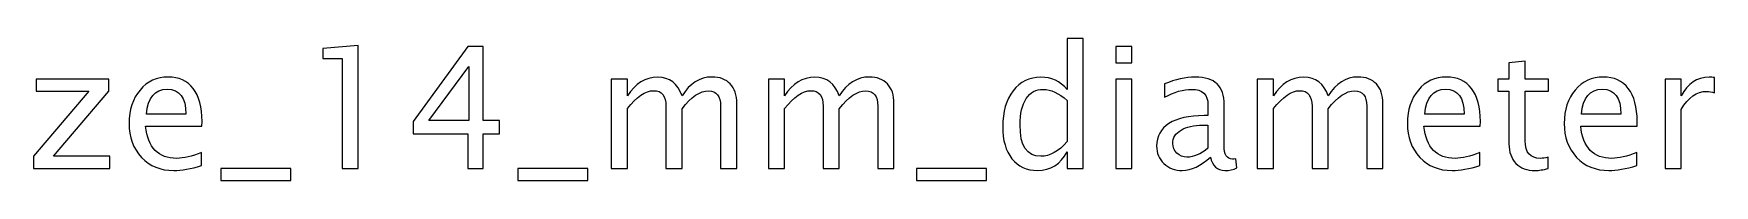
# Model space of a CAD drawing. Header units: centimetres. Extents: x -32.7 to 32.7, y -29.5 to 43.7.
# Drawn here: x -13.47 to -0.79, y 5.58 to 6.65 of the extents above; entities that cross this region are included whole.
import ezdxf

# ---------------------------------------------------------------- set-up
doc = ezdxf.new("R2010")
doc.units = ezdxf.units.CM
doc.header["$MEASUREMENT"] = 0
doc.layers.add('Layer 1', color=7, linetype='Continuous')

msp = doc.modelspace()

# ---------------------------------------------------------------- linework, layer by layer
at = {"layer": 'Layer 1'}
for points, knots in [([(-11.14722, 5.67044), (-11.14722, 5.67044), (-11.14722, 6.49721), (-11.14722, 6.49721), (-11.14722, 6.49721), (-11.14722, 6.49721), (-11.29327, 6.49721), (-11.29327, 6.49721), (-11.29327, 6.49721), (-11.29327, 6.49721), (-11.29327, 6.57341), (-11.29327, 6.57341), (-11.29327, 6.57341), (-11.29327, 6.57341), (-11.0253, 6.59627), (-11.0253, 6.59627), (-11.0253, 6.59627), (-11.0253, 6.59627), (-11.0253, 5.67044), (-11.0253, 5.67044), (-11.0253, 5.67044), (-11.0253, 5.67044), (-11.14722, 5.67044), (-11.14722, 5.67044)], [0, 0, 0, 0, 0.14285714, 0.14285714, 0.14285714, 0.14285714, 0.28571429, 0.28571429, 0.28571429, 0.28571429, 0.42857143, 0.42857143, 0.42857143, 0.42857143, 0.57142857, 0.57142857, 0.57142857, 0.57142857, 0.71428571, 0.71428571, 0.71428571, 0.71428571, 1, 1, 1, 1]), ([(-5.67733, 5.67044), (-5.67733, 5.67044), (-5.67733, 5.79681), (-5.67733, 5.79681), (-5.67733, 5.79681), (-5.72707, 5.7024), (-5.802, 5.6552), (-5.90212, 5.6552), (-5.90212, 5.6552), (-5.9834, 5.6552), (-6.04732, 5.68462), (-6.09389, 5.74368), (-6.09389, 5.74368), (-6.14046, 5.80273), (-6.16374, 5.88338), (-6.16374, 5.98561), (-6.16374, 5.98561), (-6.16374, 6.09737), (-6.13728, 6.18733), (-6.08458, 6.25549), (-6.08458, 6.25549), (-6.03166, 6.32343), (-5.96223, 6.35751), (-5.87608, 6.35751), (-5.87608, 6.35751), (-5.79629, 6.35751), (-5.72982, 6.32703), (-5.67733, 6.26586), (-5.67733, 6.26586), (-5.67733, 6.26586), (-5.67733, 6.64961), (-5.67733, 6.64961), (-5.67733, 6.64961), (-5.67733, 6.64961), (-5.55541, 6.64961), (-5.55541, 6.64961), (-5.55541, 6.64961), (-5.55541, 6.64961), (-5.55541, 5.67044), (-5.55541, 5.67044), (-5.55541, 5.67044), (-5.55541, 5.67044), (-5.67733, 5.67044), (-5.67733, 5.67044)], [0, 0, 0, 0, 0.08333333, 0.08333333, 0.08333333, 0.08333333, 0.16666667, 0.16666667, 0.16666667, 0.16666667, 0.25, 0.25, 0.25, 0.25, 0.33333333, 0.33333333, 0.33333333, 0.33333333, 0.41666667, 0.41666667, 0.41666667, 0.41666667, 0.5, 0.5, 0.5, 0.5, 0.58333333, 0.58333333, 0.58333333, 0.58333333, 0.66666667, 0.66666667, 0.66666667, 0.66666667, 0.75, 0.75, 0.75, 0.75, 0.83333333, 0.83333333, 0.83333333, 0.83333333, 1, 1, 1, 1]), ([(-10.19811, 5.67044), (-10.19811, 5.67044), (-10.19811, 5.93079), (-10.19811, 5.93079), (-10.19811, 5.93079), (-10.19811, 5.93079), (-10.61213, 5.93079), (-10.61213, 5.93079), (-10.61213, 5.93079), (-10.61213, 5.93079), (-10.61213, 6.0235), (-10.61213, 6.0235), (-10.61213, 6.0235), (-10.61213, 6.0235), (-10.19811, 6.58865), (-10.19811, 6.58865), (-10.19811, 6.58865), (-10.19811, 6.58865), (-10.08381, 6.58865), (-10.08381, 6.58865), (-10.08381, 6.58865), (-10.08381, 6.58865), (-10.08381, 6.03112), (-10.08381, 6.03112), (-10.08381, 6.03112), (-10.08381, 6.03112), (-9.96062, 6.03112), (-9.96062, 6.03112), (-9.96062, 6.03112), (-9.96062, 6.03112), (-9.96062, 5.93079), (-9.96062, 5.93079), (-9.96062, 5.93079), (-9.96062, 5.93079), (-10.08381, 5.93079), (-10.08381, 5.93079), (-10.08381, 5.93079), (-10.08381, 5.93079), (-10.08381, 5.67044), (-10.08381, 5.67044), (-10.08381, 5.67044), (-10.08381, 5.67044), (-10.19811, 5.67044), (-10.19811, 5.67044)], [0, 0, 0, 0, 0.08333333, 0.08333333, 0.08333333, 0.08333333, 0.16666667, 0.16666667, 0.16666667, 0.16666667, 0.25, 0.25, 0.25, 0.25, 0.33333333, 0.33333333, 0.33333333, 0.33333333, 0.41666667, 0.41666667, 0.41666667, 0.41666667, 0.5, 0.5, 0.5, 0.5, 0.58333333, 0.58333333, 0.58333333, 0.58333333, 0.66666667, 0.66666667, 0.66666667, 0.66666667, 0.75, 0.75, 0.75, 0.75, 0.83333333, 0.83333333, 0.83333333, 0.83333333, 1, 1, 1, 1]), ([(-5.31115, 6.46673), (-5.31115, 6.46673), (-5.31115, 6.58865), (-5.31115, 6.58865), (-5.31115, 6.58865), (-5.31115, 6.58865), (-5.18923, 6.58865), (-5.18923, 6.58865), (-5.18923, 6.58865), (-5.18923, 6.58865), (-5.18923, 6.46673), (-5.18923, 6.46673), (-5.18923, 6.46673), (-5.18923, 6.46673), (-5.31115, 6.46673), (-5.31115, 6.46673)], [0, 0, 0, 0, 0.2, 0.2, 0.2, 0.2, 0.4, 0.4, 0.4, 0.4, 0.6, 0.6, 0.6, 0.6, 1, 1, 1, 1]), ([(-2.04852, 5.67065), (-2.0862, 5.66028), (-2.119, 5.6552), (-2.14673, 5.6552), (-2.14673, 5.6552), (-2.20896, 5.6552), (-2.25743, 5.67298), (-2.29215, 5.70854), (-2.29215, 5.70854), (-2.32707, 5.7441), (-2.34443, 5.79342), (-2.34443, 5.85671), (-2.34443, 5.85671), (-2.34443, 5.85671), (-2.34443, 6.2521), (-2.34443, 6.2521), (-2.34443, 6.2521), (-2.34443, 6.2521), (-2.42867, 6.2521), (-2.42867, 6.2521), (-2.42867, 6.2521), (-2.42867, 6.2521), (-2.42867, 6.34354), (-2.42867, 6.34354), (-2.42867, 6.34354), (-2.42867, 6.34354), (-2.34443, 6.34354), (-2.34443, 6.34354), (-2.34443, 6.34354), (-2.34443, 6.34354), (-2.34443, 6.46525), (-2.34443, 6.46525), (-2.34443, 6.46525), (-2.34443, 6.46525), (-2.22251, 6.47689), (-2.22251, 6.47689), (-2.22251, 6.47689), (-2.22251, 6.47689), (-2.22251, 6.34354), (-2.22251, 6.34354), (-2.22251, 6.34354), (-2.22251, 6.34354), (-2.04598, 6.34354), (-2.04598, 6.34354), (-2.04598, 6.34354), (-2.04598, 6.34354), (-2.04598, 6.2521), (-2.04598, 6.2521), (-2.04598, 6.2521), (-2.04598, 6.2521), (-2.22251, 6.2521), (-2.22251, 6.2521), (-2.22251, 6.2521), (-2.22251, 6.2521), (-2.22251, 5.87872), (-2.22251, 5.87872), (-2.22251, 5.87872), (-2.22251, 5.79067), (-2.1842, 5.74664), (-2.10779, 5.74664), (-2.10779, 5.74664), (-2.09149, 5.74664), (-2.0718, 5.74939), (-2.04852, 5.75468), (-2.04852, 5.75468), (-2.04852, 5.75468), (-2.04852, 5.67065), (-2.04852, 5.67065)], [0, 0, 0, 0, 0.05555556, 0.05555556, 0.05555556, 0.05555556, 0.11111111, 0.11111111, 0.11111111, 0.11111111, 0.16666667, 0.16666667, 0.16666667, 0.16666667, 0.22222222, 0.22222222, 0.22222222, 0.22222222, 0.27777778, 0.27777778, 0.27777778, 0.27777778, 0.33333333, 0.33333333, 0.33333333, 0.33333333, 0.38888889, 0.38888889, 0.38888889, 0.38888889, 0.44444444, 0.44444444, 0.44444444, 0.44444444, 0.5, 0.5, 0.5, 0.5, 0.55555556, 0.55555556, 0.55555556, 0.55555556, 0.61111111, 0.61111111, 0.61111111, 0.61111111, 0.66666667, 0.66666667, 0.66666667, 0.66666667, 0.72222222, 0.72222222, 0.72222222, 0.72222222, 0.77777778, 0.77777778, 0.77777778, 0.77777778, 0.83333333, 0.83333333, 0.83333333, 0.83333333, 0.88888889, 0.88888889, 0.88888889, 0.88888889, 1, 1, 1, 1]), ([(-13.47428, 5.67044), (-13.47428, 5.67044), (-13.47428, 5.76188), (-13.47428, 5.76188), (-13.47428, 5.76188), (-13.47428, 5.76188), (-13.05666, 6.2521), (-13.05666, 6.2521), (-13.05666, 6.2521), (-13.05666, 6.2521), (-13.45502, 6.2521), (-13.45502, 6.2521), (-13.45502, 6.2521), (-13.45502, 6.2521), (-13.45502, 6.34354), (-13.45502, 6.34354), (-13.45502, 6.34354), (-13.45502, 6.34354), (-12.90659, 6.34354), (-12.90659, 6.34354), (-12.90659, 6.34354), (-12.90659, 6.34354), (-12.90659, 6.2521), (-12.90659, 6.2521), (-12.90659, 6.2521), (-12.90659, 6.2521), (-13.32421, 5.76188), (-13.32421, 5.76188), (-13.32421, 5.76188), (-13.32421, 5.76188), (-12.89897, 5.76188), (-12.89897, 5.76188), (-12.89897, 5.76188), (-12.89897, 5.76188), (-12.89897, 5.67044), (-12.89897, 5.67044), (-12.89897, 5.67044), (-12.89897, 5.67044), (-13.47428, 5.67044), (-13.47428, 5.67044)], [0, 0, 0, 0, 0.09090909, 0.09090909, 0.09090909, 0.09090909, 0.18181818, 0.18181818, 0.18181818, 0.18181818, 0.27272727, 0.27272727, 0.27272727, 0.27272727, 0.36363636, 0.36363636, 0.36363636, 0.36363636, 0.45454545, 0.45454545, 0.45454545, 0.45454545, 0.54545455, 0.54545455, 0.54545455, 0.54545455, 0.63636364, 0.63636364, 0.63636364, 0.63636364, 0.72727273, 0.72727273, 0.72727273, 0.72727273, 0.81818182, 0.81818182, 0.81818182, 0.81818182, 1, 1, 1, 1]), ([(-12.20661, 5.69203), (-12.28852, 5.66748), (-12.35859, 5.6552), (-12.41701, 5.6552), (-12.41701, 5.6552), (-12.5167, 5.6552), (-12.59777, 5.68822), (-12.66021, 5.75405), (-12.66021, 5.75405), (-12.72265, 5.81988), (-12.75398, 5.90518), (-12.75398, 6.01017), (-12.75398, 6.01017), (-12.75398, 6.11198), (-12.72646, 6.19559), (-12.67122, 6.26099), (-12.67122, 6.26099), (-12.61597, 6.32618), (-12.54528, 6.35878), (-12.45913, 6.35878), (-12.45913, 6.35878), (-12.37764, 6.35878), (-12.31456, 6.32978), (-12.27011, 6.27179), (-12.27011, 6.27179), (-12.22566, 6.21379), (-12.20343, 6.13166), (-12.20343, 6.02519), (-12.20343, 6.02519), (-12.20343, 6.02519), (-12.20407, 5.98794), (-12.20407, 5.98794), (-12.20407, 5.98794), (-12.20407, 5.98794), (-12.62952, 5.98794), (-12.62952, 5.98794), (-12.62952, 5.98794), (-12.61174, 5.82707), (-12.53321, 5.74664), (-12.39415, 5.74664), (-12.39415, 5.74664), (-12.34313, 5.74664), (-12.28069, 5.76103), (-12.20661, 5.78982), (-12.20661, 5.78982), (-12.20661, 5.78982), (-12.20661, 5.69203), (-12.20661, 5.69203)], [0, 0, 0, 0, 0.07692308, 0.07692308, 0.07692308, 0.07692308, 0.15384615, 0.15384615, 0.15384615, 0.15384615, 0.23076923, 0.23076923, 0.23076923, 0.23076923, 0.30769231, 0.30769231, 0.30769231, 0.30769231, 0.38461538, 0.38461538, 0.38461538, 0.38461538, 0.46153846, 0.46153846, 0.46153846, 0.46153846, 0.53846154, 0.53846154, 0.53846154, 0.53846154, 0.61538462, 0.61538462, 0.61538462, 0.61538462, 0.69230769, 0.69230769, 0.69230769, 0.69230769, 0.76923077, 0.76923077, 0.76923077, 0.76923077, 0.84615385, 0.84615385, 0.84615385, 0.84615385, 1, 1, 1, 1]), ([(-10.49169, 6.03112), (-10.49169, 6.03112), (-10.19049, 6.03112), (-10.19049, 6.03112), (-10.19049, 6.03112), (-10.19049, 6.03112), (-10.19049, 6.43794), (-10.19049, 6.43794), (-10.19049, 6.43794), (-10.19049, 6.43794), (-10.49169, 6.03112), (-10.49169, 6.03112)], [0, 0, 0, 0, 0.25, 0.25, 0.25, 0.25, 0.5, 0.5, 0.5, 0.5, 1, 1, 1, 1]), ([(-9.11692, 5.67044), (-9.11692, 5.67044), (-9.11692, 6.34354), (-9.11692, 6.34354), (-9.11692, 6.34354), (-9.11692, 6.34354), (-8.995, 6.34354), (-8.995, 6.34354), (-8.995, 6.34354), (-8.995, 6.34354), (-8.995, 6.21633), (-8.995, 6.21633), (-8.995, 6.21633), (-8.93552, 6.31052), (-8.85932, 6.35751), (-8.76598, 6.35751), (-8.76598, 6.35751), (-8.67602, 6.35751), (-8.61485, 6.31052), (-8.58225, 6.21633), (-8.58225, 6.21633), (-8.52446, 6.31137), (-8.44911, 6.35878), (-8.35661, 6.35878), (-8.35661, 6.35878), (-8.29756, 6.35878), (-8.25163, 6.34142), (-8.21882, 6.3065), (-8.21882, 6.3065), (-8.18601, 6.27157), (-8.1695, 6.22268), (-8.1695, 6.15981), (-8.1695, 6.15981), (-8.1695, 6.15981), (-8.1695, 5.67044), (-8.1695, 5.67044), (-8.1695, 5.67044), (-8.1695, 5.67044), (-8.29142, 5.67044), (-8.29142, 5.67044), (-8.29142, 5.67044), (-8.29142, 5.67044), (-8.29142, 6.13971), (-8.29142, 6.13971), (-8.29142, 6.13971), (-8.29142, 6.21633), (-8.3219, 6.25464), (-8.38286, 6.25464), (-8.38286, 6.25464), (-8.44615, 6.25464), (-8.51261, 6.20998), (-8.58225, 6.12044), (-8.58225, 6.12044), (-8.58225, 6.12044), (-8.58225, 5.67044), (-8.58225, 5.67044), (-8.58225, 5.67044), (-8.58225, 5.67044), (-8.70417, 5.67044), (-8.70417, 5.67044), (-8.70417, 5.67044), (-8.70417, 5.67044), (-8.70417, 6.14013), (-8.70417, 6.14013), (-8.70417, 6.14013), (-8.70417, 6.21739), (-8.73507, 6.25591), (-8.79709, 6.25591), (-8.79709, 6.25591), (-8.85869, 6.25591), (-8.92473, 6.21104), (-8.995, 6.12108), (-8.995, 6.12108), (-8.995, 6.12108), (-8.995, 5.67044), (-8.995, 5.67044), (-8.995, 5.67044), (-8.995, 5.67044), (-9.11692, 5.67044), (-9.11692, 5.67044)], [0, 0, 0, 0, 0.04761905, 0.04761905, 0.04761905, 0.04761905, 0.0952381, 0.0952381, 0.0952381, 0.0952381, 0.14285714, 0.14285714, 0.14285714, 0.14285714, 0.19047619, 0.19047619, 0.19047619, 0.19047619, 0.23809524, 0.23809524, 0.23809524, 0.23809524, 0.28571429, 0.28571429, 0.28571429, 0.28571429, 0.33333333, 0.33333333, 0.33333333, 0.33333333, 0.38095238, 0.38095238, 0.38095238, 0.38095238, 0.42857143, 0.42857143, 0.42857143, 0.42857143, 0.47619048, 0.47619048, 0.47619048, 0.47619048, 0.52380952, 0.52380952, 0.52380952, 0.52380952, 0.57142857, 0.57142857, 0.57142857, 0.57142857, 0.61904762, 0.61904762, 0.61904762, 0.61904762, 0.66666667, 0.66666667, 0.66666667, 0.66666667, 0.71428571, 0.71428571, 0.71428571, 0.71428571, 0.76190476, 0.76190476, 0.76190476, 0.76190476, 0.80952381, 0.80952381, 0.80952381, 0.80952381, 0.85714286, 0.85714286, 0.85714286, 0.85714286, 0.9047619, 0.9047619, 0.9047619, 0.9047619, 1, 1, 1, 1]), ([(-7.93116, 5.67044), (-7.93116, 5.67044), (-7.93116, 6.34354), (-7.93116, 6.34354), (-7.93116, 6.34354), (-7.93116, 6.34354), (-7.80924, 6.34354), (-7.80924, 6.34354), (-7.80924, 6.34354), (-7.80924, 6.34354), (-7.80924, 6.21633), (-7.80924, 6.21633), (-7.80924, 6.21633), (-7.74976, 6.31052), (-7.67356, 6.35751), (-7.58022, 6.35751), (-7.58022, 6.35751), (-7.49026, 6.35751), (-7.42909, 6.31052), (-7.39649, 6.21633), (-7.39649, 6.21633), (-7.3387, 6.31137), (-7.26335, 6.35878), (-7.17085, 6.35878), (-7.17085, 6.35878), (-7.1118, 6.35878), (-7.06587, 6.34142), (-7.03306, 6.3065), (-7.03306, 6.3065), (-7.00025, 6.27157), (-6.98374, 6.22268), (-6.98374, 6.15981), (-6.98374, 6.15981), (-6.98374, 6.15981), (-6.98374, 5.67044), (-6.98374, 5.67044), (-6.98374, 5.67044), (-6.98374, 5.67044), (-7.10566, 5.67044), (-7.10566, 5.67044), (-7.10566, 5.67044), (-7.10566, 5.67044), (-7.10566, 6.13971), (-7.10566, 6.13971), (-7.10566, 6.13971), (-7.10566, 6.21633), (-7.13614, 6.25464), (-7.1971, 6.25464), (-7.1971, 6.25464), (-7.26039, 6.25464), (-7.32685, 6.20998), (-7.39649, 6.12044), (-7.39649, 6.12044), (-7.39649, 6.12044), (-7.39649, 5.67044), (-7.39649, 5.67044), (-7.39649, 5.67044), (-7.39649, 5.67044), (-7.51841, 5.67044), (-7.51841, 5.67044), (-7.51841, 5.67044), (-7.51841, 5.67044), (-7.51841, 6.14013), (-7.51841, 6.14013), (-7.51841, 6.14013), (-7.51841, 6.21739), (-7.54931, 6.25591), (-7.61133, 6.25591), (-7.61133, 6.25591), (-7.67293, 6.25591), (-7.73897, 6.21104), (-7.80924, 6.12108), (-7.80924, 6.12108), (-7.80924, 6.12108), (-7.80924, 5.67044), (-7.80924, 5.67044), (-7.80924, 5.67044), (-7.80924, 5.67044), (-7.93116, 5.67044), (-7.93116, 5.67044)], [0, 0, 0, 0, 0.04761905, 0.04761905, 0.04761905, 0.04761905, 0.0952381, 0.0952381, 0.0952381, 0.0952381, 0.14285714, 0.14285714, 0.14285714, 0.14285714, 0.19047619, 0.19047619, 0.19047619, 0.19047619, 0.23809524, 0.23809524, 0.23809524, 0.23809524, 0.28571429, 0.28571429, 0.28571429, 0.28571429, 0.33333333, 0.33333333, 0.33333333, 0.33333333, 0.38095238, 0.38095238, 0.38095238, 0.38095238, 0.42857143, 0.42857143, 0.42857143, 0.42857143, 0.47619048, 0.47619048, 0.47619048, 0.47619048, 0.52380952, 0.52380952, 0.52380952, 0.52380952, 0.57142857, 0.57142857, 0.57142857, 0.57142857, 0.61904762, 0.61904762, 0.61904762, 0.61904762, 0.66666667, 0.66666667, 0.66666667, 0.66666667, 0.71428571, 0.71428571, 0.71428571, 0.71428571, 0.76190476, 0.76190476, 0.76190476, 0.76190476, 0.80952381, 0.80952381, 0.80952381, 0.80952381, 0.85714286, 0.85714286, 0.85714286, 0.85714286, 0.9047619, 0.9047619, 0.9047619, 0.9047619, 1, 1, 1, 1]), ([(-5.31115, 5.67044), (-5.31115, 5.67044), (-5.31115, 6.34354), (-5.31115, 6.34354), (-5.31115, 6.34354), (-5.31115, 6.34354), (-5.18923, 6.34354), (-5.18923, 6.34354), (-5.18923, 6.34354), (-5.18923, 6.34354), (-5.18923, 5.67044), (-5.18923, 5.67044), (-5.18923, 5.67044), (-5.18923, 5.67044), (-5.31115, 5.67044), (-5.31115, 5.67044)], [0, 0, 0, 0, 0.2, 0.2, 0.2, 0.2, 0.4, 0.4, 0.4, 0.4, 0.6, 0.6, 0.6, 0.6, 1, 1, 1, 1]), ([(-4.5972, 5.75617), (-4.67043, 5.68886), (-4.74092, 5.6552), (-4.80865, 5.6552), (-4.80865, 5.6552), (-4.86432, 5.6552), (-4.91068, 5.67256), (-4.94729, 5.70748), (-4.94729, 5.70748), (-4.98412, 5.74241), (-5.00254, 5.78643), (-5.00254, 5.83956), (-5.00254, 5.83956), (-5.00254, 5.91301), (-4.97164, 5.96953), (-4.90983, 6.0089), (-4.90983, 6.0089), (-4.84802, 6.04827), (-4.75933, 6.06795), (-4.64376, 6.06795), (-4.64376, 6.06795), (-4.64376, 6.06795), (-4.61519, 6.06795), (-4.61519, 6.06795), (-4.61519, 6.06795), (-4.61519, 6.06795), (-4.61519, 6.14902), (-4.61519, 6.14902), (-4.61519, 6.14902), (-4.61519, 6.22712), (-4.65583, 6.26607), (-4.73732, 6.26607), (-4.73732, 6.26607), (-4.8004, 6.26607), (-4.8694, 6.24617), (-4.94412, 6.20638), (-4.94412, 6.20638), (-4.94412, 6.20638), (-4.94412, 6.30671), (-4.94412, 6.30671), (-4.94412, 6.30671), (-4.86199, 6.34058), (-4.78452, 6.35751), (-4.71192, 6.35751), (-4.71192, 6.35751), (-4.6372, 6.35751), (-4.58196, 6.34058), (-4.54661, 6.3065), (-4.54661, 6.3065), (-4.51105, 6.27242), (-4.49327, 6.21993), (-4.49327, 6.14902), (-4.49327, 6.14902), (-4.49327, 6.14902), (-4.49327, 5.84485), (-4.49327, 5.84485), (-4.49327, 5.84485), (-4.49327, 5.77522), (-4.47189, 5.74029), (-4.42892, 5.74029), (-4.42892, 5.74029), (-4.42363, 5.74029), (-4.4158, 5.74114), (-4.40543, 5.74283), (-4.40543, 5.74283), (-4.40543, 5.74283), (-4.39675, 5.6751), (-4.39675, 5.6751), (-4.39675, 5.6751), (-4.42448, 5.66176), (-4.45496, 5.6552), (-4.4884, 5.6552), (-4.4884, 5.6552), (-4.54534, 5.6552), (-4.58153, 5.68886), (-4.5972, 5.75617)], [0, 0, 0, 0, 0.05, 0.05, 0.05, 0.05, 0.1, 0.1, 0.1, 0.1, 0.15, 0.15, 0.15, 0.15, 0.2, 0.2, 0.2, 0.2, 0.25, 0.25, 0.25, 0.25, 0.3, 0.3, 0.3, 0.3, 0.35, 0.35, 0.35, 0.35, 0.4, 0.4, 0.4, 0.4, 0.45, 0.45, 0.45, 0.45, 0.5, 0.5, 0.5, 0.5, 0.55, 0.55, 0.55, 0.55, 0.6, 0.6, 0.6, 0.6, 0.65, 0.65, 0.65, 0.65, 0.7, 0.7, 0.7, 0.7, 0.75, 0.75, 0.75, 0.75, 0.8, 0.8, 0.8, 0.8, 0.85, 0.85, 0.85, 0.85, 0.9, 0.9, 0.9, 0.9, 1, 1, 1, 1]), ([(-4.24287, 5.67044), (-4.24287, 5.67044), (-4.24287, 6.34354), (-4.24287, 6.34354), (-4.24287, 6.34354), (-4.24287, 6.34354), (-4.12095, 6.34354), (-4.12095, 6.34354), (-4.12095, 6.34354), (-4.12095, 6.34354), (-4.12095, 6.21633), (-4.12095, 6.21633), (-4.12095, 6.21633), (-4.06147, 6.31052), (-3.98527, 6.35751), (-3.89193, 6.35751), (-3.89193, 6.35751), (-3.80197, 6.35751), (-3.7408, 6.31052), (-3.7082, 6.21633), (-3.7082, 6.21633), (-3.65041, 6.31137), (-3.57506, 6.35878), (-3.48256, 6.35878), (-3.48256, 6.35878), (-3.42351, 6.35878), (-3.37758, 6.34142), (-3.34477, 6.3065), (-3.34477, 6.3065), (-3.31196, 6.27157), (-3.29545, 6.22268), (-3.29545, 6.15981), (-3.29545, 6.15981), (-3.29545, 6.15981), (-3.29545, 5.67044), (-3.29545, 5.67044), (-3.29545, 5.67044), (-3.29545, 5.67044), (-3.41737, 5.67044), (-3.41737, 5.67044), (-3.41737, 5.67044), (-3.41737, 5.67044), (-3.41737, 6.13971), (-3.41737, 6.13971), (-3.41737, 6.13971), (-3.41737, 6.21633), (-3.44785, 6.25464), (-3.50881, 6.25464), (-3.50881, 6.25464), (-3.5721, 6.25464), (-3.63856, 6.20998), (-3.7082, 6.12044), (-3.7082, 6.12044), (-3.7082, 6.12044), (-3.7082, 5.67044), (-3.7082, 5.67044), (-3.7082, 5.67044), (-3.7082, 5.67044), (-3.83012, 5.67044), (-3.83012, 5.67044), (-3.83012, 5.67044), (-3.83012, 5.67044), (-3.83012, 6.14013), (-3.83012, 6.14013), (-3.83012, 6.14013), (-3.83012, 6.21739), (-3.86102, 6.25591), (-3.92304, 6.25591), (-3.92304, 6.25591), (-3.98464, 6.25591), (-4.05068, 6.21104), (-4.12095, 6.12108), (-4.12095, 6.12108), (-4.12095, 6.12108), (-4.12095, 5.67044), (-4.12095, 5.67044), (-4.12095, 5.67044), (-4.12095, 5.67044), (-4.24287, 5.67044), (-4.24287, 5.67044)], [0, 0, 0, 0, 0.04761905, 0.04761905, 0.04761905, 0.04761905, 0.0952381, 0.0952381, 0.0952381, 0.0952381, 0.14285714, 0.14285714, 0.14285714, 0.14285714, 0.19047619, 0.19047619, 0.19047619, 0.19047619, 0.23809524, 0.23809524, 0.23809524, 0.23809524, 0.28571429, 0.28571429, 0.28571429, 0.28571429, 0.33333333, 0.33333333, 0.33333333, 0.33333333, 0.38095238, 0.38095238, 0.38095238, 0.38095238, 0.42857143, 0.42857143, 0.42857143, 0.42857143, 0.47619048, 0.47619048, 0.47619048, 0.47619048, 0.52380952, 0.52380952, 0.52380952, 0.52380952, 0.57142857, 0.57142857, 0.57142857, 0.57142857, 0.61904762, 0.61904762, 0.61904762, 0.61904762, 0.66666667, 0.66666667, 0.66666667, 0.66666667, 0.71428571, 0.71428571, 0.71428571, 0.71428571, 0.76190476, 0.76190476, 0.76190476, 0.76190476, 0.80952381, 0.80952381, 0.80952381, 0.80952381, 0.85714286, 0.85714286, 0.85714286, 0.85714286, 0.9047619, 0.9047619, 0.9047619, 0.9047619, 1, 1, 1, 1]), ([(-2.56308, 5.69203), (-2.64499, 5.66748), (-2.71506, 5.6552), (-2.77348, 5.6552), (-2.77348, 5.6552), (-2.87317, 5.6552), (-2.95424, 5.68822), (-3.01668, 5.75405), (-3.01668, 5.75405), (-3.07912, 5.81988), (-3.11045, 5.90518), (-3.11045, 6.01017), (-3.11045, 6.01017), (-3.11045, 6.11198), (-3.08293, 6.19559), (-3.02769, 6.26099), (-3.02769, 6.26099), (-2.97244, 6.32618), (-2.90175, 6.35878), (-2.8156, 6.35878), (-2.8156, 6.35878), (-2.73411, 6.35878), (-2.67103, 6.32978), (-2.62658, 6.27179), (-2.62658, 6.27179), (-2.58213, 6.21379), (-2.5599, 6.13166), (-2.5599, 6.02519), (-2.5599, 6.02519), (-2.5599, 6.02519), (-2.56054, 5.98794), (-2.56054, 5.98794), (-2.56054, 5.98794), (-2.56054, 5.98794), (-2.98599, 5.98794), (-2.98599, 5.98794), (-2.98599, 5.98794), (-2.96821, 5.82707), (-2.88968, 5.74664), (-2.75062, 5.74664), (-2.75062, 5.74664), (-2.6996, 5.74664), (-2.63716, 5.76103), (-2.56308, 5.78982), (-2.56308, 5.78982), (-2.56308, 5.78982), (-2.56308, 5.69203), (-2.56308, 5.69203)], [0, 0, 0, 0, 0.07692308, 0.07692308, 0.07692308, 0.07692308, 0.15384615, 0.15384615, 0.15384615, 0.15384615, 0.23076923, 0.23076923, 0.23076923, 0.23076923, 0.30769231, 0.30769231, 0.30769231, 0.30769231, 0.38461538, 0.38461538, 0.38461538, 0.38461538, 0.46153846, 0.46153846, 0.46153846, 0.46153846, 0.53846154, 0.53846154, 0.53846154, 0.53846154, 0.61538462, 0.61538462, 0.61538462, 0.61538462, 0.69230769, 0.69230769, 0.69230769, 0.69230769, 0.76923077, 0.76923077, 0.76923077, 0.76923077, 0.84615385, 0.84615385, 0.84615385, 0.84615385, 1, 1, 1, 1]), ([(-1.3805, 5.69203), (-1.46241, 5.66748), (-1.53248, 5.6552), (-1.5909, 5.6552), (-1.5909, 5.6552), (-1.69059, 5.6552), (-1.77166, 5.68822), (-1.8341, 5.75405), (-1.8341, 5.75405), (-1.89654, 5.81988), (-1.92787, 5.90518), (-1.92787, 6.01017), (-1.92787, 6.01017), (-1.92787, 6.11198), (-1.90035, 6.19559), (-1.84511, 6.26099), (-1.84511, 6.26099), (-1.78986, 6.32618), (-1.71917, 6.35878), (-1.63302, 6.35878), (-1.63302, 6.35878), (-1.55153, 6.35878), (-1.48845, 6.32978), (-1.444, 6.27179), (-1.444, 6.27179), (-1.39955, 6.21379), (-1.37732, 6.13166), (-1.37732, 6.02519), (-1.37732, 6.02519), (-1.37732, 6.02519), (-1.37796, 5.98794), (-1.37796, 5.98794), (-1.37796, 5.98794), (-1.37796, 5.98794), (-1.80341, 5.98794), (-1.80341, 5.98794), (-1.80341, 5.98794), (-1.78563, 5.82707), (-1.7071, 5.74664), (-1.56804, 5.74664), (-1.56804, 5.74664), (-1.51702, 5.74664), (-1.45458, 5.76103), (-1.3805, 5.78982), (-1.3805, 5.78982), (-1.3805, 5.78982), (-1.3805, 5.69203), (-1.3805, 5.69203)], [0, 0, 0, 0, 0.07692308, 0.07692308, 0.07692308, 0.07692308, 0.15384615, 0.15384615, 0.15384615, 0.15384615, 0.23076923, 0.23076923, 0.23076923, 0.23076923, 0.30769231, 0.30769231, 0.30769231, 0.30769231, 0.38461538, 0.38461538, 0.38461538, 0.38461538, 0.46153846, 0.46153846, 0.46153846, 0.46153846, 0.53846154, 0.53846154, 0.53846154, 0.53846154, 0.61538462, 0.61538462, 0.61538462, 0.61538462, 0.69230769, 0.69230769, 0.69230769, 0.69230769, 0.76923077, 0.76923077, 0.76923077, 0.76923077, 0.84615385, 0.84615385, 0.84615385, 0.84615385, 1, 1, 1, 1]), ([(-1.16693, 5.67044), (-1.16693, 5.67044), (-1.16693, 6.34354), (-1.16693, 6.34354), (-1.16693, 6.34354), (-1.16693, 6.34354), (-1.04501, 6.34354), (-1.04501, 6.34354), (-1.04501, 6.34354), (-1.04501, 6.34354), (-1.04501, 6.21633), (-1.04501, 6.21633), (-1.04501, 6.21633), (-0.99654, 6.31052), (-0.92626, 6.35751), (-0.83398, 6.35751), (-0.83398, 6.35751), (-0.82149, 6.35751), (-0.80837, 6.35645), (-0.79482, 6.35434), (-0.79482, 6.35434), (-0.79482, 6.35434), (-0.79482, 6.24025), (-0.79482, 6.24025), (-0.79482, 6.24025), (-0.81599, 6.24723), (-0.83461, 6.25083), (-0.8507, 6.25083), (-0.8507, 6.25083), (-0.92817, 6.25083), (-0.99294, 6.20511), (-1.04501, 6.11346), (-1.04501, 6.11346), (-1.04501, 6.11346), (-1.04501, 5.67044), (-1.04501, 5.67044), (-1.04501, 5.67044), (-1.04501, 5.67044), (-1.16693, 5.67044), (-1.16693, 5.67044)], [0, 0, 0, 0, 0.09090909, 0.09090909, 0.09090909, 0.09090909, 0.18181818, 0.18181818, 0.18181818, 0.18181818, 0.27272727, 0.27272727, 0.27272727, 0.27272727, 0.36363636, 0.36363636, 0.36363636, 0.36363636, 0.45454545, 0.45454545, 0.45454545, 0.45454545, 0.54545455, 0.54545455, 0.54545455, 0.54545455, 0.63636364, 0.63636364, 0.63636364, 0.63636364, 0.72727273, 0.72727273, 0.72727273, 0.72727273, 0.81818182, 0.81818182, 0.81818182, 0.81818182, 1, 1, 1, 1]), ([(-12.62317, 6.07938), (-12.62317, 6.07938), (-12.32599, 6.07938), (-12.32599, 6.07938), (-12.32599, 6.07938), (-12.32599, 6.20469), (-12.37277, 6.26734), (-12.46611, 6.26734), (-12.46611, 6.26734), (-12.56009, 6.26734), (-12.61237, 6.20469), (-12.62317, 6.07938)], [0, 0, 0, 0, 0.25, 0.25, 0.25, 0.25, 0.5, 0.5, 0.5, 0.5, 1, 1, 1, 1]), ([(-5.67733, 6.18246), (-5.74062, 6.23813), (-5.80052, 6.26607), (-5.85725, 6.26607), (-5.85725, 6.26607), (-5.91313, 6.26607), (-5.95631, 6.24279), (-5.987, 6.19601), (-5.987, 6.19601), (-6.01769, 6.14944), (-6.03293, 6.0834), (-6.03293, 5.99789), (-6.03293, 5.99789), (-6.03293, 5.84062), (-5.98086, 5.76188), (-5.87651, 5.76188), (-5.87651, 5.76188), (-5.80877, 5.76188), (-5.74231, 5.79892), (-5.67733, 5.87279), (-5.67733, 5.87279), (-5.67733, 5.87279), (-5.67733, 6.18246), (-5.67733, 6.18246)], [0, 0, 0, 0, 0.14285714, 0.14285714, 0.14285714, 0.14285714, 0.28571429, 0.28571429, 0.28571429, 0.28571429, 0.42857143, 0.42857143, 0.42857143, 0.42857143, 0.57142857, 0.57142857, 0.57142857, 0.57142857, 0.71428571, 0.71428571, 0.71428571, 0.71428571, 1, 1, 1, 1]), ([(-2.97964, 6.07938), (-2.97964, 6.07938), (-2.68246, 6.07938), (-2.68246, 6.07938), (-2.68246, 6.07938), (-2.68246, 6.20469), (-2.72924, 6.26734), (-2.82258, 6.26734), (-2.82258, 6.26734), (-2.91656, 6.26734), (-2.96884, 6.20469), (-2.97964, 6.07938)], [0, 0, 0, 0, 0.25, 0.25, 0.25, 0.25, 0.5, 0.5, 0.5, 0.5, 1, 1, 1, 1]), ([(-1.79706, 6.07938), (-1.79706, 6.07938), (-1.49988, 6.07938), (-1.49988, 6.07938), (-1.49988, 6.07938), (-1.49988, 6.20469), (-1.54666, 6.26734), (-1.64, 6.26734), (-1.64, 6.26734), (-1.73398, 6.26734), (-1.78626, 6.20469), (-1.79706, 6.07938)], [0, 0, 0, 0, 0.25, 0.25, 0.25, 0.25, 0.5, 0.5, 0.5, 0.5, 1, 1, 1, 1]), ([(-4.61519, 5.82263), (-4.61519, 5.82263), (-4.61519, 5.99556), (-4.61519, 5.99556), (-4.61519, 5.99556), (-4.61519, 5.99556), (-4.65435, 5.99683), (-4.65435, 5.99683), (-4.65435, 5.99683), (-4.72208, 5.99683), (-4.77669, 5.98434), (-4.81839, 5.95937), (-4.81839, 5.95937), (-4.85988, 5.93418), (-4.88062, 5.90095), (-4.88062, 5.85946), (-4.88062, 5.85946), (-4.88062, 5.83046), (-4.87025, 5.80591), (-4.84972, 5.7858), (-4.84972, 5.7858), (-4.82897, 5.76569), (-4.80378, 5.75553), (-4.77394, 5.75553), (-4.77394, 5.75553), (-4.72314, 5.75553), (-4.67022, 5.77797), (-4.61519, 5.82263)], [0, 0, 0, 0, 0.125, 0.125, 0.125, 0.125, 0.25, 0.25, 0.25, 0.25, 0.375, 0.375, 0.375, 0.375, 0.5, 0.5, 0.5, 0.5, 0.625, 0.625, 0.625, 0.625, 0.75, 0.75, 0.75, 0.75, 1, 1, 1, 1]), ([(-12.06162, 5.579), (-12.06162, 5.579), (-12.06162, 5.67044), (-12.06162, 5.67044), (-12.06162, 5.67044), (-12.06162, 5.67044), (-11.5333, 5.67044), (-11.5333, 5.67044), (-11.5333, 5.67044), (-11.5333, 5.67044), (-11.5333, 5.579), (-11.5333, 5.579), (-11.5333, 5.579), (-11.5333, 5.579), (-12.06162, 5.579), (-12.06162, 5.579)], [0, 0, 0, 0, 0.2, 0.2, 0.2, 0.2, 0.4, 0.4, 0.4, 0.4, 0.6, 0.6, 0.6, 0.6, 1, 1, 1, 1]), ([(-9.8205, 5.579), (-9.8205, 5.579), (-9.8205, 5.67044), (-9.8205, 5.67044), (-9.8205, 5.67044), (-9.8205, 5.67044), (-9.29218, 5.67044), (-9.29218, 5.67044), (-9.29218, 5.67044), (-9.29218, 5.67044), (-9.29218, 5.579), (-9.29218, 5.579), (-9.29218, 5.579), (-9.29218, 5.579), (-9.8205, 5.579), (-9.8205, 5.579)], [0, 0, 0, 0, 0.2, 0.2, 0.2, 0.2, 0.4, 0.4, 0.4, 0.4, 0.6, 0.6, 0.6, 0.6, 1, 1, 1, 1]), ([(-6.81398, 5.579), (-6.81398, 5.579), (-6.81398, 5.67044), (-6.81398, 5.67044), (-6.81398, 5.67044), (-6.81398, 5.67044), (-6.28566, 5.67044), (-6.28566, 5.67044), (-6.28566, 5.67044), (-6.28566, 5.67044), (-6.28566, 5.579), (-6.28566, 5.579), (-6.28566, 5.579), (-6.28566, 5.579), (-6.81398, 5.579), (-6.81398, 5.579)], [0, 0, 0, 0, 0.2, 0.2, 0.2, 0.2, 0.4, 0.4, 0.4, 0.4, 0.6, 0.6, 0.6, 0.6, 1, 1, 1, 1])]:
    msp.add_open_spline(points, degree=3, knots=knots, dxfattribs=at)

doc.saveas('drawing.dxf')
